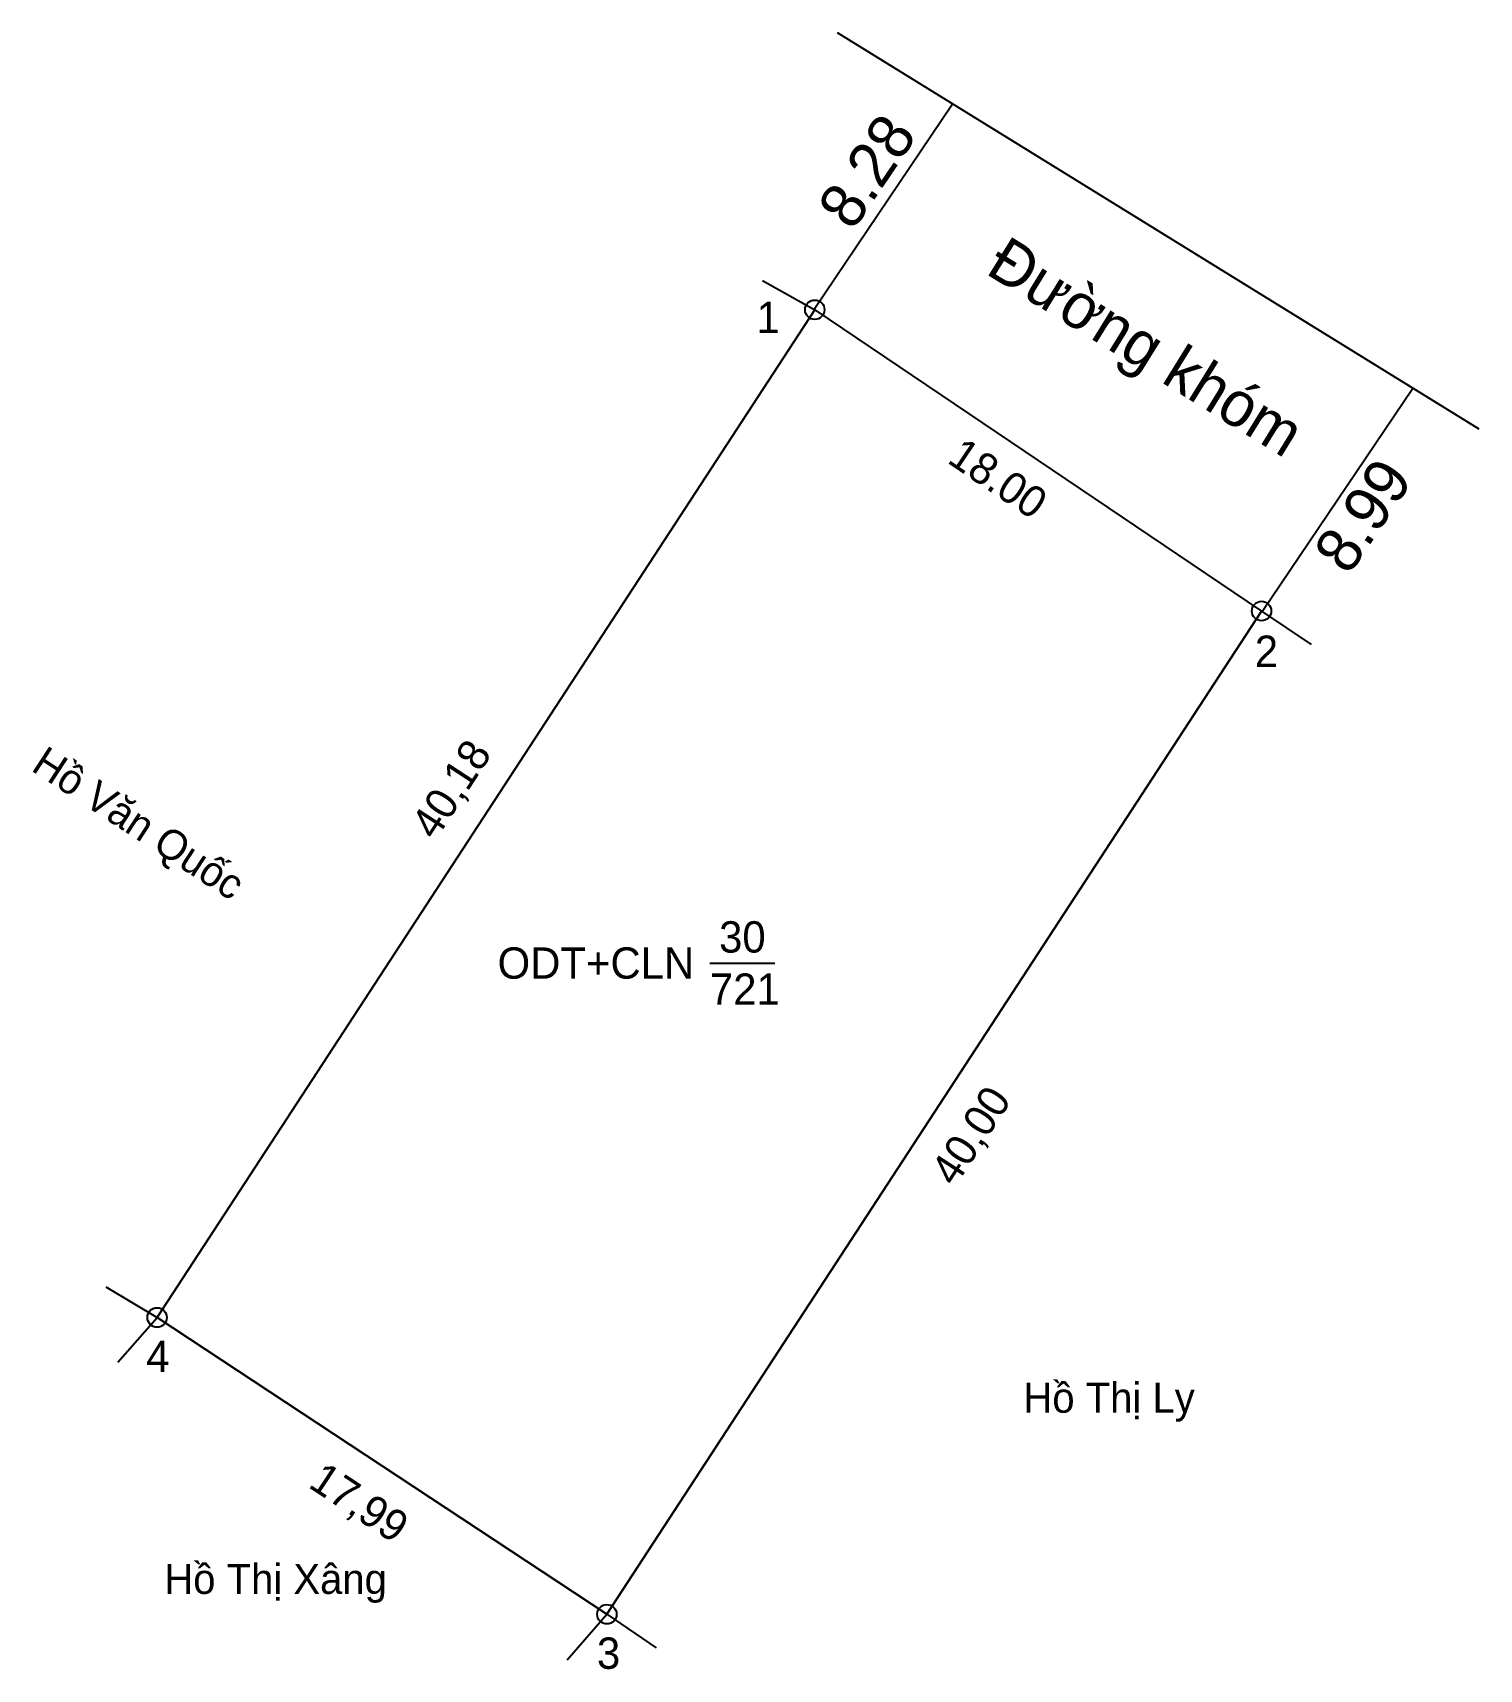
# Model space of a CAD drawing. Extents: x 535759.4 to 535807.7, y 1839291.4 to 1839346.
import ezdxf

# ---------------------------------------------------------------- set-up
doc = ezdxf.new("R2010")
doc.units = 0
for name, color, linetype in [('CanhThua', 7, 'Continuous'), ('ChieuDaiCanhThua', 7, 'Continuous'), ('Level 1', 7, 'Continuous'), ('Level 10', 7, 'Continuous'), ('Level 16', 7, 'Continuous'), ('MocDinhThua', 7, 'Continuous'), ('NhanDiaChinhThua', 7, 'Continuous'), ('SoHieuDinhThua', 7, 'Continuous')]:
    doc.layers.add(name, color=color, linetype=linetype)

msp = doc.modelspace()

# ---------------------------------------------------------------- linework, layer by layer
at = {"layer": 'CanhThua'}
for p, q in [((535763.56, 1839303.13), (535785.52, 1839336.78)), ((535785.52, 1839336.78), (535800.44, 1839326.72)), ((535800.44, 1839326.72), (535778.58, 1839293.22)), ((535778.58, 1839293.22), (535763.56, 1839303.13))]:
    msp.add_line(p, q, dxfattribs=at)
at = {"layer": 'Level 10'}
for p, q in [((535785.498, 1839336.795), (535790.125, 1839343.657)), ((535783.773, 1839337.763), (535785.52, 1839336.78)), ((535763.56, 1839303.13), (535785.52, 1839336.78)), ((535785.52, 1839336.78), (535800.44, 1839326.72)), ((535800.461, 1839326.706), (535805.489, 1839334.163)), ((535778.58, 1839293.22), (535800.44, 1839326.72)), ((535800.44, 1839326.72), (535802.099, 1839325.602)), ((535761.849, 1839304.153), (535763.56, 1839303.13)), ((535762.247, 1839301.632), (535763.56, 1839303.13)), ((535763.56, 1839303.13), (535778.58, 1839293.22)), ((535777.25, 1839291.701), (535778.58, 1839293.22)), ((535778.58, 1839293.22), (535780.229, 1839292.095))]:
    msp.add_line(p, q, dxfattribs=at)
msp.add_lwpolyline([(535807.71, 1839332.79), (535786.283, 1839346.031)], dxfattribs=at)
at = {"layer": 'MocDinhThua'}
for centre in [(535785.52, 1839336.78), (535800.44, 1839326.72), (535763.56, 1839303.13), (535778.58, 1839293.22)]:
    msp.add_circle(centre, 0.325, dxfattribs=at)
at = {"layer": 'NhanDiaChinhThua'}
msp.add_line((535782.019, 1839314.966), (535784.188, 1839314.966), dxfattribs=at)

# ---------------------------------------------------------------- texts
at = {"layer": 'ChieuDaiCanhThua'}
for s, rotation, p in [('18.00', 326.0097, (535789.902, 1839331.699)), ('40,18', 56.8715, (535772.854, 1839319.031)), ('40,00', 56.8741, (535790.205, 1839307.461)), ('17,99', 326.5837, (535768.568, 1839297.486))]:
    msp.add_text(s, height=1.0457, rotation=rotation, dxfattribs=at).set_placement(p)
at = {"layer": 'Level 1'}
for s, rotation, p in [('8.28', 56.0097, (535786.788, 1839339.379)), ('Đường khóm', 328.2856, (535791.18, 1839338.01)), ('8.99', 56.0097, (535803.349, 1839327.877))]:
    msp.add_text(s, height=1.5, rotation=rotation, dxfattribs=at).set_placement(p)
at = {"layer": 'Level 16'}
msp.add_text('Hồ Văn Quốc', height=1.00002, rotation=326.8833, dxfattribs=at).set_placement((535759.315, 1839321.415))
for s, height, p in [('Hồ Thị Ly', 1, (535792.488, 1839299.95)), ('Hồ Thị Xâng', 1.00002, (535763.8, 1839293.899))]:
    msp.add_text(s, height=height, dxfattribs=at).set_placement(p)
at = {"layer": 'NhanDiaChinhThua'}
for s, p in [('30', (535782.326, 1839315.315)), ('ODT+CLN', (535774.93, 1839314.443)), ('721', (535782.02, 1839313.572))]:
    msp.add_text(s, height=1.0457, dxfattribs=at).set_placement(p)
at = {"layer": 'SoHieuDinhThua'}
for s, p in [('1', (535783.576, 1839336.004)), ('2', (535800.213, 1839324.854)), ('4', (535763.195, 1839301.307)), ('3', (535778.247, 1839291.397))]:
    msp.add_text(s, height=1.046, dxfattribs=at).set_placement(p)

doc.saveas('drawing.dxf')
